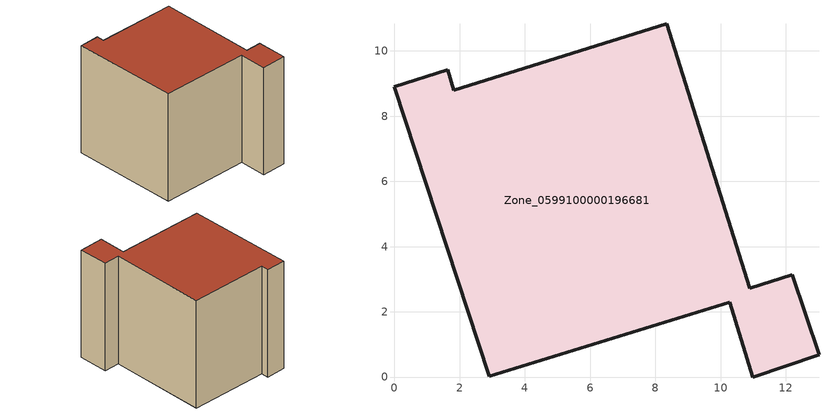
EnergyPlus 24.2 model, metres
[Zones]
Zone_0599100000196681
 floor ground (C_G): 10.9,2.72 12.2,3.13 13.02,0.68 10.99,0 10.28,2.3 2.91,0.02 0,8.91 1.63,9.42 1.82,8.79 8.35,10.83 z0
 wall outside (C_F): 1.63,9.42 0,8.91 2.91,0.02 10.28,2.3 10.99,0 13.02,0.68 12.2,3.13 10.9,2.72 8.35,10.83 1.82,8.79 1.63,9.42 z0:9.68
 roof outside (C_R): 1.82,8.79 1.63,9.42 0,8.91 2.91,0.02 10.28,2.3 10.99,0 13.02,0.68 12.2,3.13 10.9,2.72 8.35,10.83 z9.68
[BUILDING]
Pand.0599100000196681: North Axis=0; Terrain=City; Loads Convergence Tolerance Value=0.04; Temperature Convergence Tolerance Value=0.4; Solar Distribution=FullExterior; Maximum Number of Warmup Days=25; Minimum Number of Warmup Days=1
[Site:Location]
Rotterdam.The.Hague.AP_ZH_NLD Design_Conditions: Latitude=51.96; Longitude=4.45; Time Zone=1; Elevation=-4.5
[SITE:GROUNDTEMPERATURE:BUILDINGSURFACE]
18, 18, 18, 18, 18, 18, 18, 18, 18, 18, 18, 18
[MATERIAL] Thermal Absorptance=0.9; Solar Absorptance=0.7; Visible Absorptance=0.7
Name | Roughness | Thickness | Conductivity | Density | Specific Heat
G.TI.1946 | MediumSmooth | 0.15 | 1 | 540 | 1210
F.TI.1946 | Rough | 0.3 | 0.857143 | 1920 | 840
R.TI.1946 | MediumRough | 0.2 | 0.1 | 1500 | 1000
[CONSTRUCTION]
C_G: G.TI.1946
C_F: F.TI.1946
C_R: R.TI.1946
[ZONE]
Zone_0599100000196681: Type=1; Multiplier=1; Ceiling Height=Autocalculate; Volume=Autocalculate; Floor Area=autocalculate; Part of Total Floor Area=Yes
[ZONEINFILTRATION:DESIGNFLOWRATE]
Infil_Zone_0599100000196681: Zone or ZoneList or Space or SpaceList=Zone_0599100000196681; Schedule=AlwaysOn; Design Flow Rate Calculation Method=Flow/Area; Flow Rate per Floor Area=0.003; Constant Term Coefficient=1; Temperature Term Coefficient=0; Velocity Term Coefficient=0; Velocity Squared Term Coefficient=0
[HVACTEMPLATE:ZONE:IDEALLOADSAIRSYSTEM]
Zone_0599100000196681: Maximum Heating Supply Air Temperature=50; Minimum Cooling Supply Air Temperature=13; Maximum Heating Supply Air Humidity Ratio=0.0156; Minimum Cooling Supply Air Humidity Ratio=0.0077; Heating Limit=NoLimit; Cooling Limit=NoLimit; Dehumidification Control Type=ConstantSensibleHeatRatio; Cooling Sensible Heat Ratio=0.7; Dehumidification Setpoint=60; Humidification Control Type=None; Humidification Setpoint=30; Outdoor Air Method=None; Outdoor Air Flow Rate per Person=0.00944; Outdoor Air Flow Rate per Zone Floor Area=0; Outdoor Air Flow Rate per Zone=0; Demand Controlled Ventilation Type=None; Outdoor Air Economizer Type=NoEconomizer; Heat Recovery Type=None; Sensible Heat Recovery Effectiveness=0.7; Latent Heat Recovery Effectiveness=0.65
[ZONECONTROL:THERMOSTAT]
ThermostatControl_Zone_0599100000196681: Zone or ZoneList=Zone_0599100000196681; Control Type Schedule=DualSetpointControlType; Control 1=Thermostat_Zone_0599100000196681; Temperature Difference Between Cutout And Setpoint=0
[THERMOSTATSETPOINT:DUALSETPOINT]
Thermostat_Zone_0599100000196681: Heating Setpoint Temperature Schedule=HeatingSetpoint_Zone_0599100000196681; Cooling Setpoint Temperature Schedule=CoolingSetpoint_Zone_0599100000196681
[SCHEDULE:COMPACT]
HeatingSetpoint_Zone_0599100000196681: Through: 12/31, For: AllDays, Until: 24:00, 21
CoolingSetpoint_Zone_0599100000196681: Through: 12/31, For: AllDays, Until: 24:00, 24
DualSetpointControlType: Through: 12/31, For: AllDays, Until: 24:00, 4
AlwaysOn: Through: 12/31, For: AllDays, Until: 24:00, 1
